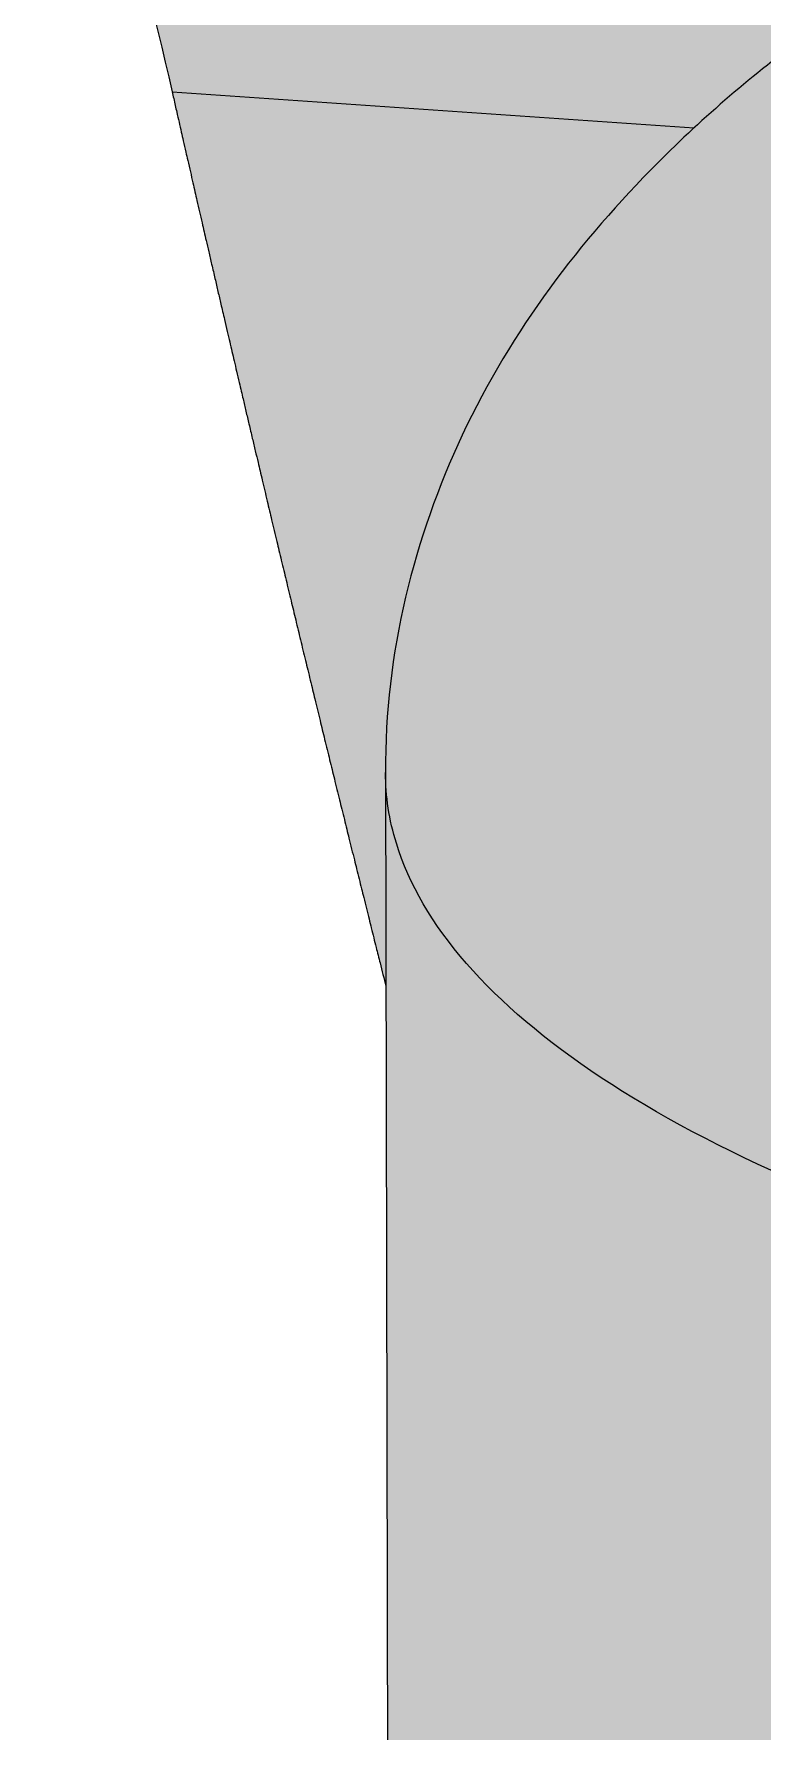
# Model space of a CAD drawing. Header units: millimetres. Extents: x 8076 to 10926, y 4783 to 8520.
# Drawn here: x 10209.37 to 10212.77, y 7251.3 to 7259.21 of the extents above; entities that cross this region are included whole.
import ezdxf

# ---------------------------------------------------------------- set-up
doc = ezdxf.new("R2010")
doc.units = ezdxf.units.MM

# ---------------------------------------------------------------- blocks, each defined once
blk = doc.blocks.new('149221')
at = {"linetype": 'Continuous', "true_color": 0xffa200}
h = blk.add_hatch(color=40, dxfattribs=at)
h.dxf.hatch_style = 1
edge = h.paths.add_edge_path()
edge.add_spline(control_points=[(271.5476, 5.3538), (270.7387, 5.6208), (269.4557, 6.2464), (268.6112, 7.3497), (268.8706, 8.5117), (269.7692, 9.267), (270.3896, 9.6289)], knot_values=[2, 2, 2, 2, 3.433229, 4.864676, 6.294185, 7.722652, 7.722652, 7.722652, 7.722652], degree=3, periodic=0)
edge.add_arc((288.7516, -21.8357), 36.4305, 119.68348, 120.26684, ccw=False)
edge.add_arc((278.8495, -4.4638), 16.4347, 118.81495, 119.68348, ccw=False)
edge.add_arc((2170.4655, -3443.1751), 3941.0935, 118.8105018, 118.8149488, ccw=False)
edge.add_arc((290.7853, -26.0513), 41.1029, 118.22326, 118.46267, ccw=False)
edge.add_arc((283.9122, -13.2454), 26.569, 117.92882, 118.22326, ccw=False)
edge.add_arc((285.1814, -15.6396), 29.2789, 117.63095, 117.92882, ccw=False)
edge.add_arc((285.2751, -15.8185), 29.4809, 117.33411, 117.63095, ccw=False)
edge.add_arc((284.9745, -15.237), 28.8263, 117.0341, 117.33411, ccw=False)
edge.add_arc((285.2666, -15.8096), 29.4691, 116.73738, 117.0341, ccw=False)
edge.add_arc((284.7728, -14.8293), 28.3714, 116.43272, 116.73738, ccw=False)
edge.add_arc((284.8495, -14.9836), 28.5437, 116.12898, 116.43272, ccw=False)
edge.add_arc((284.4286, -14.1256), 27.588, 115.81711, 116.12898, ccw=False)
edge.add_arc((284.5064, -14.2863), 27.7666, 115.50625, 115.81711, ccw=False)
edge.add_arc((284.4243, -14.1143), 27.576, 115.19683, 115.50625, ccw=False)
edge.add_arc((284.6841, -14.6664), 28.1862, 114.89079, 115.19683, ccw=False)
edge.add_arc((284.4661, -14.1965), 27.6682, 114.58135, 114.89079, ccw=False)
edge.add_arc((284.3625, -13.9702), 27.4193, 114.27052, 114.58135, ccw=False)
edge.add_arc((283.9916, -13.1474), 26.5168, 113.95148, 114.27052, ccw=False)
edge.add_arc((284.2257, -13.6746), 27.0936, 113.63587, 113.95148, ccw=False)
edge.add_arc((284.039, -13.2478), 26.6278, 113.31705, 113.63587, ccw=False)
edge.add_arc((283.9391, -13.0162), 26.3756, 112.97346, 113.31705, ccw=False)
edge.add_arc((525.2625, -590.866), 652.5919, 112.6540355, 112.6789437, ccw=False)
edge.add_arc((276.347, 5.529), 6.3365, 111.70386, 112.65404, ccw=False)
edge.add_arc((266.4923, 30.2882), 20.3118, 291.70386, 292.23457)
edge.add_arc((274.0572, 11.7827), 0.3197, 292.23457, 308.54435)
edge.add_arc((273.4273, 12.5733), 1.3306, 308.54435, 316.51833)
edge.add_spline(control_points=[(274.3928, 11.6577), (272.752, 11.0637), (271.1296, 10.2967), (269.5329, 9.365)], knot_values=[0.37353, 0.37353, 0.37353, 0.37353, 1, 1, 1, 1], degree=3, periodic=0)
edge.add_spline(control_points=[(269.5329, 9.365), (269.5209, 9.358), (269.4845, 9.3367), (269.4036, 9.2886), (269.2612, 9.2014), (269.0275, 9.0509), (268.5893, 8.7429), (267.8736, 8.1343), (267.0515, 7.0664), (266.7642, 5.9551), (266.7688, 5.3978)], knot_values=[0, 0, 0, 0, 0.008373, 0.025107, 0.056432, 0.108628, 0.194819, 0.385296, 0.699323, 1, 1, 1, 1], degree=3, periodic=0)
edge.add_line((266.7688, 5.3978), (266.7688, 5.397))
edge.add_spline(control_points=[(266.7688, 5.397), (266.769, 5.2868), (266.8448, 4.7939), (267.577, 3.9472), (269.0105, 3.3167), (269.9114, 3.0473)], knot_values=[2, 2, 2, 2, 2.409249, 3.840696, 5.273925, 5.273925, 5.273925, 5.273925], degree=3, periodic=0)
edge.add_line((269.9114, 3.0473), (269.9181, 3.1426))
edge.add_arc((272.4959, 2.9154), 2.5878, 172.82033, 174.96319, ccw=False)
edge.add_arc((272.6445, 2.8977), 2.7374, 170.7827, 172.84048, ccw=False)
edge.add_arc((272.7234, 2.8862), 2.8171, 168.7821, 170.80873, ccw=False)
edge.add_arc((272.6869, 2.8886), 2.7808, 166.60711, 168.68474, ccw=False)
edge.add_arc((272.6868, 2.8896), 2.7805, 164.52666, 166.62591, ccw=False)
edge.add_arc((272.6951, 2.8838), 2.7901, 162.34567, 164.45757, ccw=False)
edge.add_arc((272.7036, 2.8818), 2.7988, 160.24024, 162.36093, ccw=False)
edge.add_arc((272.6936, 2.882), 2.7893, 158.03011, 160.17335, ccw=False)
edge.add_arc((272.6884, 2.8848), 2.7834, 155.8863, 158.0437, ccw=False)
edge.add_arc((272.6728, 2.8875), 2.7681, 153.62802, 155.80501, ccw=False)
edge.add_arc((272.6624, 2.8939), 2.7559, 151.45967, 153.65086, ccw=False)
edge.add_arc((272.6418, 2.901), 2.7345, 149.17681, 151.38655, ccw=False)
edge.add_arc((272.6216, 2.914), 2.7104, 146.96566, 149.19292, ccw=False)
edge.add_arc((272.5922, 2.9285), 2.6779, 144.63353, 146.88249, ccw=False)
edge.add_arc((272.5719, 2.9445), 2.6521, 142.39996, 144.66178, ccw=False)
edge.add_arc((272.554, 2.9549), 2.6315, 140.07426, 142.34163, ccw=False)
edge.add_arc((272.5106, 2.9895), 2.576, 137.74416, 140.04599, ccw=False)
edge.add_arc((272.4504, 3.0392), 2.4981, 135.3011, 137.65833, ccw=False)
edge.add_arc((272.4609, 3.0363), 2.5076, 133.10312, 135.42265, ccw=False)
edge.add_arc((272.5253, 2.964), 2.6043, 130.85162, 133.05008, ccw=False)
edge.add_arc((272.3704, 3.1254), 2.3811, 128.16369, 130.57298, ccw=False)
edge.add_arc((272.1534, 3.3935), 2.0361, 125.18827, 128.02475, ccw=False)
edge.add_arc((272.4012, 3.1148), 2.4071, 123.94571, 126.18542, ccw=False)
edge.add_arc((273.9986, 0.7621), 5.2508, 123.14743, 124.07038, ccw=False)
edge.add_arc((272.1262, 3.4605), 1.9699, 117.41877, 120.46363, ccw=False)
edge.add_arc((272.006, 3.698), 1.7037, 112.24378, 117.50811, ccw=False)
edge.add_arc((273.1183, 1.381), 4.272, 111.57274, 114.28876, ccw=False)
h = blk.add_hatch(color=40, dxfattribs=at)
h.dxf.hatch_style = 1
edge = h.paths.add_edge_path()
edge.add_spline(control_points=[(268.2088, 8.4054), (268.3749, 8.5588), (268.6552, 8.7892), (269.0275, 9.0509), (269.2612, 9.2014), (269.4036, 9.2886), (269.4845, 9.3367), (269.5209, 9.358), (269.5329, 9.365)], knot_values=[0, 0, 0, 0, 0.141064, 0.227255, 0.279451, 0.310776, 0.327509, 0.335882, 0.335882, 0.335882, 0.335882], degree=3, periodic=0)
edge.add_spline(control_points=[(269.5329, 9.365), (270.004, 9.6399), (270.4774, 9.9005), (270.9527, 10.1465)], knot_values=[0.815166, 0.815166, 0.815166, 0.815166, 1, 1, 1, 1], degree=3, periodic=0)
edge.add_spline(control_points=[(270.9527, 10.1465), (270.9527, 10.1465), (270.9527, 10.1465), (270.9527, 10.1465)], knot_values=[0.780707, 0.780707, 0.780707, 0.780707, 0.780708, 0.780708, 0.780708, 0.780708], degree=3, periodic=0)
edge.add_spline(control_points=[(270.9527, 10.1465), (269.1445, 10.2697), (267.3363, 10.3935), (265.5178, 10.5185)], knot_values=[0.780708, 0.780708, 0.780708, 0.780708, 1, 1, 1, 1], degree=3, periodic=0)
edge.add_spline(control_points=[(265.5178, 10.5185), (265.3863, 10.5275), (265.2568, 10.5367), (265.1294, 10.546)], knot_values=[0, 0, 0, 0, 0.03711, 0.03711, 0.03711, 0.03711], degree=3, periodic=0)
edge.add_spline(control_points=[(265.1294, 10.546), (265.3837, 10.0034), (265.6046, 9.3208), (265.7741, 8.5719)], knot_values=[0.601786, 0.601786, 0.601786, 0.601786, 1, 1, 1, 1], degree=3, periodic=0)
edge.add_line((265.7741, 8.5719), (268.2088, 8.4054))
h = blk.add_hatch(color=40, dxfattribs=at)
h.dxf.hatch_style = 1
edge = h.paths.add_edge_path()
edge.add_spline(control_points=[(266.7688, 5.3978), (266.7642, 5.9551), (267.0515, 7.0664), (267.7296, 7.9472), (268.1506, 8.3517), (268.2088, 8.4054)], knot_values=[0.335882, 0.335882, 0.335882, 0.335882, 0.63656, 0.950586, 1, 1, 1, 1], degree=3, periodic=0)
edge.add_line((268.2088, 8.4054), (265.7741, 8.5719))
edge.add_arc((1096.8151, 197.4493), 852.2346, 192.8045579, 192.808849)
edge.add_arc((473.5931, 55.7555), 213.108, 192.808849, 192.817431)
edge.add_arc((1302.6723, 244.3339), 1063.3634, 192.8148537, 192.820016)
edge.add_arc((393.8806, 37.5352), 131.3397, 192.823271, 192.841608)
edge.add_arc((472.8624, 55.5398), 212.3477, 192.841608, 192.85603)
edge.add_arc((442.6835, 48.6523), 181.3928, 192.85603, 192.868677)
edge.add_arc((603.6697, 85.4304), 346.5266, 192.868677, 192.877828)
edge.add_arc((505.6477, 63.0203), 245.9755, 192.877828, 192.889899)
edge.add_arc((435.7842, 47.0324), 174.306, 192.889899, 192.904239)
edge.add_arc((374.7953, 33.0593), 111.737, 192.904239, 192.925585)
edge.add_arc((447.6401, 49.7772), 186.4755, 192.925585, 192.942108)
edge.add_arc((460.1344, 52.6485), 199.2955, 192.942108, 192.957189)
edge.add_arc((396.1944, 37.9371), 133.6849, 192.957189, 192.975602)
edge.add_arc((431.062, 45.9713), 169.4662, 192.975602, 192.989754)
edge.add_arc((535.8485, 70.1434), 277.0045, 192.989754, 193.000823)
edge.add_arc((519.0076, 66.2551), 259.7206, 193.000823, 193.014056)
edge.add_arc((354.3793, 28.2051), 90.7523, 193.014056, 193.036441)
edge.add_arc((379.3888, 33.9958), 116.4234, 193.036441, 193.052958)
edge.add_arc((650.9783, 96.9616), 395.2164, 193.052958, 193.061922)
edge.add_arc((638.0547, 93.9633), 381.9496, 193.061922, 193.070896)
edge.add_arc((398.0431, 38.2393), 135.5541, 193.070896, 193.08596)
edge.add_arc((357.0467, 28.7097), 93.4647, 193.08596, 193.109814)
edge.add_arc((457.9978, 52.22), 197.1173, 193.109814, 193.126239)
edge.add_arc((500.8443, 62.2114), 241.1133, 193.126239, 193.138231)
edge.add_arc((452.4249, 50.9098), 191.3924, 193.138231, 193.151693)
edge.add_arc((438.0334, 47.5471), 176.6133, 193.151693, 193.166645)
edge.add_arc((463.3163, 53.4616), 202.5788, 193.166645, 193.180603)
edge.add_arc((437.1308, 47.3292), 175.6848, 193.180603, 193.198204)
edge.add_arc((367.1594, 30.9199), 103.8151, 193.198204, 193.221101)
edge.add_arc((425.8101, 44.6991), 164.0626, 193.221101, 193.234021)
edge.add_arc((664.263, 100.7771), 409.0209, 193.234021, 193.242204)
edge.add_arc((622.1683, 90.8712), 365.7763, 193.242204, 193.251839)
edge.add_arc((374.7381, 32.6007), 111.5772, 193.251839, 193.269283)
edge.add_arc((345.6215, 25.7343), 81.662, 193.269283, 193.293981)
edge.add_arc((498.8462, 61.9381), 239.1057, 193.293981, 193.308415)
edge.add_arc((551.2753, 74.3399), 292.9816, 193.308415, 193.319219)
edge.add_arc((417.1736, 42.5922), 155.1731, 193.319219, 193.334064)
edge.add_arc((416.7298, 42.487), 154.717, 193.334064, 193.350759)
edge.add_arc((454.1993, 51.3794), 193.2272, 193.350759, 193.365697)
edge.add_arc((469.5605, 55.0293), 209.0162, 193.365697, 193.379137)
edge.add_arc((448.6704, 50.0606), 187.5432, 193.379137, 193.393325)
edge.add_arc((437.6831, 47.4444), 176.2488, 193.393325, 193.407509)
edge.add_arc((508.398, 64.3008), 248.945, 193.407509, 193.419443)
edge.add_arc((442.1686, 48.499), 180.8565, 193.419443, 193.435873)
edge.add_arc((390.7364, 36.2121), 127.9771, 193.435873, 193.455406)
edge.add_arc((398.8622, 38.1562), 136.3322, 193.455406, 193.474932)
edge.add_arc((413.7357, 41.7202), 151.6268, 193.474932, 193.493445)
edge.add_arc((526.4855, 68.7754), 267.5772, 193.493445, 193.503297)
edge.add_arc((566.9638, 78.4958), 309.2062, 193.503297, 193.512461)
edge.add_arc((509.6821, 64.7305), 250.2938, 193.512461, 193.524077)
edge.add_arc((455.8674, 51.7868), 194.9443, 193.524077, 193.53724)
edge.add_arc((380.1018, 33.545), 117.0137, 193.53724, 193.560006)
edge.add_arc((392.6156, 36.5632), 129.8863, 193.560006, 193.581618)
edge.add_arc((444.8615, 49.1851), 183.6352, 193.581618, 193.59597)
edge.add_arc((472.6942, 55.9164), 212.2703, 193.59597, 193.609317)
edge.add_arc((528.0755, 69.3241), 269.2515, 193.609317, 193.619841)
edge.add_arc((493.4201, 60.9274), 233.5934, 193.619841, 193.631138)
edge.add_arc((426.8305, 44.7794), 165.0738, 193.631138, 193.648172)
edge.add_arc((410.1217, 40.7222), 147.8795, 193.648172, 193.666167)
edge.add_arc((401.3403, 38.587), 138.8422, 193.666167, 193.684156)
edge.add_arc((457.5748, 52.279), 196.7196, 193.684156, 193.69927)
edge.add_arc((485.0139, 58.9676), 224.9621, 193.69927, 193.712488)
edge.add_arc((420.6323, 43.2582), 158.6917, 193.712488, 193.728228)
edge.add_arc((430.8565, 45.7559), 169.2165, 193.728228, 193.743963)
edge.add_arc((449.5866, 50.3371), 188.4988, 193.743963, 193.758867)
edge.add_arc((470.0534, 55.3486), 209.5702, 193.758867, 193.772279)
edge.add_arc((449.1411, 50.2228), 188.0389, 193.772279, 193.786436)
edge.add_arc((442.2842, 48.5403), 180.9785, 193.786436, 193.800589)
edge.add_arc((493.716, 61.1737), 233.9392, 193.800589, 193.813037)
edge.add_arc((440.4179, 48.0696), 179.0538, 193.813037, 193.828894)
edge.add_arc((416.3343, 42.1412), 154.2513, 193.828894, 193.845976)
edge.add_arc((410.4224, 40.6841), 148.1625, 193.845976, 193.86495)
edge.add_arc((395.4347, 36.9847), 132.725, 193.86495, 193.884995)
edge.add_arc((478.8998, 57.617), 218.7024, 193.884995, 193.896398)
edge.add_arc((569.4681, 80.0244), 312.0014, 193.896398, 193.905945)
edge.add_arc((531.1289, 70.5322), 272.5046, 193.905945, 193.916906)
edge.add_arc((450.3967, 50.5277), 189.3309, 193.916906, 193.930054)
edge.add_arc((382.6715, 33.7297), 119.5535, 193.930054, 193.952972)
edge.add_arc((381.8987, 33.5377), 118.7573, 193.952972, 193.975993)
edge.add_arc((447.9688, 49.9814), 186.843, 193.975993, 193.988764)
edge.add_arc((562.3226, 78.4692), 304.6917, 193.988764, 193.998765)
edge.add_arc((541.1754, 73.1971), 282.8973, 193.998765, 194.008941)
edge.add_arc((469.6468, 55.3511), 209.176, 194.008941, 194.020774)
edge.add_arc((1371.1887, 280.9442), 1138.5145, 194.0435338, 194.0486847)
edge.add_arc((363.8073, 28.8706), 100.0742, 194.051021, 194.088715)
edge.add_arc((484.9197, 59.2666), 224.9426, 194.088715, 194.117345)
edge.add_line((266.7708, 4.4011), (266.7688, 5.3978))
h = blk.add_hatch(color=40, dxfattribs=at)
h.dxf.hatch_style = 1
edge = h.paths.add_edge_path()
edge.add_spline(control_points=[(269.9114, 3.0473), (269.0105, 3.3167), (267.577, 3.9472), (266.8448, 4.7939), (266.769, 5.2868), (266.7688, 5.397)], knot_values=[2, 2, 2, 2, 3.433229, 4.864676, 5.273925, 5.273925, 5.273925, 5.273925], degree=3, periodic=0)
edge.add_line((266.7688, 5.397), (266.7804, -0.4475))
edge.add_spline(control_points=[(266.7804, -0.4475), (266.7803, -0.392), (266.8546, -0.1443), (267.5843, 0.2723), (269.0159, 0.5519), (269.9161, 0.6567)], knot_values=[4.448616, 4.448616, 4.448616, 4.448616, 4.857956, 6.289393, 7.722611, 7.722611, 7.722611, 7.722611], degree=3, periodic=0)
edge.add_spline(control_points=[(269.9161, 0.6567), (270.0072, 0.6672), (270.0994, 0.6918), (270.3111, 0.7823), (270.4308, 0.8584), (270.5973, 1.0217), (270.6506, 1.0845), (270.735, 1.2123), (270.7683, 1.2728), (270.8488, 1.4628), (270.8832, 1.6108), (270.8839, 1.8427), (270.8758, 1.9212), (270.8428, 2.0847), (270.8155, 2.1683), (270.7143, 2.4039), (270.6236, 2.5335), (270.432, 2.7474), (270.3297, 2.8322), (270.1218, 2.9668), (270.0158, 3.0159), (269.9114, 3.0473)], knot_values=[2, 2, 2, 2, 2.165857, 2.165857, 2.383345, 2.383345, 2.492251, 2.492251, 2.573608, 2.573608, 2.723786, 2.723786, 2.799555, 2.799555, 2.889051, 2.889051, 3.074586, 3.074586, 3.261237, 3.261237, 3.451197, 3.451197, 3.451197, 3.451197], degree=3, periodic=0)
at = {"linetype": 'Continuous'}
for p, q in [((265.7741, 8.5719), (268.2088, 8.4054)), ((266.7688, 5.3978), (266.7804, -0.4475))]:
    blk.add_line(p, q, dxfattribs=at)
blk.add_lwpolyline([(265.7741, 8.5719, 0.000019), (265.7882, 8.5096, 0.000037), (265.7953, 8.4785, 0.000023), (265.8166, 8.3851, 0.00008), (265.8259, 8.3441, 0.000063), (265.8378, 8.292, 0.000055), (265.8467, 8.253, 0.00004), (265.859, 8.199, 0.000053), (265.8706, 8.1485, 0.000063), (265.8803, 8.106, 0.000093), (265.8896, 8.0654, 0.000072), (265.9017, 8.013, 0.000066), (265.9134, 7.9619, 0.00008), (265.9231, 7.92, 0.000062), (265.9325, 7.8792, 0.000048), (265.9445, 7.8271, 0.000058), (265.958, 7.7686, 0.000098), (265.966, 7.7341, 0.000072), (265.9736, 7.7014, 0.000039), (265.9875, 7.6411, 0.000039), (266.0011, 7.5829, 0.000066), (266.0091, 7.5481, 0.000104), (266.018, 7.5102, 0.000072), (266.0308, 7.4552, 0.000052), (266.0422, 7.4061, 0.000059), (266.0525, 7.3623, 0.000065), (266.063, 7.3174, 0.000061), (266.0742, 7.2693, 0.000077), (266.0865, 7.2168, 0.0001), (266.096, 7.1764, 0.000056), (266.1045, 7.1404, 0.000036), (266.1178, 7.0835, 0.000042), (266.1319, 7.0237, 0.000076), (266.1397, 6.9906, 0.000108), (266.1478, 6.9563, 0.000063), (266.1617, 6.8977, 0.000047), (266.1744, 6.844, 0.000065), (266.1837, 6.8048, 0.000073), (266.1941, 6.761, 0.000065), (266.2057, 6.712, 0.000059), (266.217, 6.6643, 0.000062), (266.2278, 6.6191, 0.000062), (266.2379, 6.5766, 0.000052), (266.2499, 6.5262, 0.000072), (266.262, 6.4757, 0.000085), (266.2721, 6.4333, 0.000085), (266.2829, 6.3881, 0.000081), (266.2944, 6.3405, 0.000043), (266.3051, 6.2958, 0.00004), (266.3167, 6.2477, 0.000051), (266.3285, 6.1983, 0.000057), (266.339, 6.1548, 0.000099), (266.3499, 6.1096, 0.000094), (266.3614, 6.062, 0.000063), (266.3722, 6.0173, 0.000058), (266.3838, 5.9692, 0.000046), (266.3955, 5.9211, 0.000049), (266.4063, 5.8764, 0.000074), (266.4179, 5.8287, 0.000079), (266.4289, 5.7835, 0.000078), (266.4392, 5.7412, 0.000066), (266.4514, 5.6908, 0.000058), (266.4637, 5.6403, 0.000069), (266.4741, 5.598, 0.000069), (266.4851, 5.5529, 0.000065), (266.4968, 5.5052, 0.000059), (266.5084, 5.4576, 0.000062), (266.5195, 5.4124, 0.000062), (266.5302, 5.369, 0.000054), (266.5423, 5.3197, 0.000069), (266.5541, 5.2716, 0.000075), (266.5651, 5.2269, 0.000083), (266.5769, 5.1793, 0.000087), (266.588, 5.1342, 0.00005), (266.5985, 5.0919, 0.000042), (266.611, 5.0415, 0.000048), (266.6235, 4.9909, 0.000057), (266.634, 4.9487, 0.0001), (266.6455, 4.9023, 0.0001), (266.657, 4.856, 0.000056), (266.667, 4.8156, 0.000044), (266.6799, 4.764, 0.000044), (266.6921, 4.7152, 0.000052), (266.7025, 4.6733, 0.000021), (266.7252, 4.5827, 0.000187), (266.7434, 4.5101, 0.000125), (266.7707, 4.4014, 0.000037)], format="xyb", dxfattribs=at)
blk.add_open_spline([(265.1294, 10.546), (265.3837, 10.0034), (265.6046, 9.3208), (265.7741, 8.5719)], degree=3, dxfattribs=at)
for points, knots in [([(269.5329, 9.365), (269.5209, 9.358), (269.4845, 9.3367), (269.4036, 9.2886), (269.2612, 9.2014), (269.0275, 9.0509), (268.5893, 8.7429), (267.8736, 8.1343), (267.0515, 7.0664), (266.7642, 5.9551), (266.7688, 5.3978)], [0, 0, 0, 0, 0.008373, 0.025107, 0.056432, 0.108628, 0.194819, 0.385296, 0.699323, 1, 1, 1, 1]), ([(269.9114, 3.0473), (269.0105, 3.3167), (267.577, 3.9472), (266.8446, 4.7942), (266.769, 5.2873), (266.7688, 5.3978)], [2, 2, 2, 2, 3.433229, 4.864676, 5.274947, 5.274947, 5.274947, 5.274947])]:
    blk.add_open_spline(points, degree=3, knots=knots, dxfattribs=at)
blk = doc.blocks.new('149221_V_ZENIT_48_10_Sin_[CAD07190026]')
at = {"linetype": 'Continuous'}
blk.add_blockref('149221', (0, 0), dxfattribs=at)

msp = doc.modelspace()

# ---------------------------------------------------------------- block references
msp.add_blockref('149221_V_ZENIT_48_10_Sin_[CAD07190026]', (9944.2446, 7250.3697))

doc.saveas('drawing.dxf')
